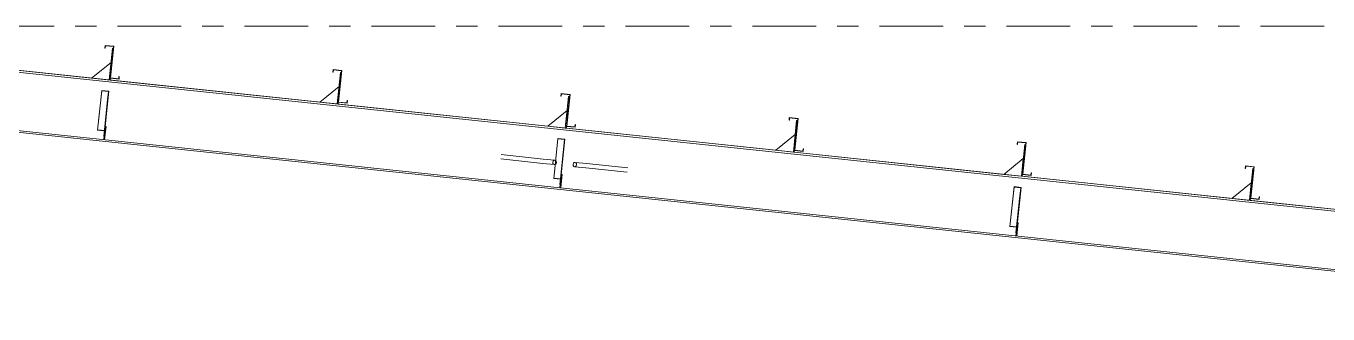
# Model space of a CAD drawing. Header units: millimetres. Extents: x -94 to 729, y -75 to 499.
# Drawn here: x 403.2 to 464.7, y 419.9 to 433.5 of the extents above; entities that cross this region are included whole.
import ezdxf

# ---------------------------------------------------------------- set-up
doc = ezdxf.new("R2010")
doc.units = ezdxf.units.MM
for name, pattern in [('XKITLINE00', [0]), ('XKITLINE02', [4, 2, -2]), ('XKITLINE03', [6, 3, -1, 1, -1])]:
    doc.linetypes.add(name, pattern=pattern)
doc.layers.add('Part', color=2, linetype='Continuous', lineweight=0)
doc.layers.add('S-grid', color=1, linetype='Continuous', lineweight=0)

# ---------------------------------------------------------------- blocks, each defined once
blk = doc.blocks.new('*A486')
at = {"layer": 'Part'}
blk.add_hatch(color=3, dxfattribs=at).paths.add_polyline_path([(406.757, 430.411), (406.76, 430.431), (407.091, 430.396), (407.049, 429.995), (407.032, 429.997), (407.072, 430.378)], flags=17)
blk = doc.blocks.new('*A521')
at = {"layer": 'Part'}
blk.add_hatch(color=3, dxfattribs=at).paths.add_polyline_path([(407.556, 430.976), (407.568, 431.085), (407.582, 431.084), (407.569, 430.959), (407.155, 431.003), (407.313, 432.497), (406.928, 432.537), (406.916, 432.428), (406.902, 432.429), (406.915, 432.554), (407.329, 432.51), (407.171, 431.017)], flags=17)
blk = doc.blocks.new('*A522')
at = {"layer": 'Part'}
blk.add_hatch(color=3, dxfattribs=at).paths.add_polyline_path([(407.556, 430.976), (407.568, 431.085), (407.582, 431.084), (407.569, 430.959), (407.155, 431.003), (407.313, 432.497), (406.928, 432.537), (406.916, 432.428), (406.902, 432.429), (406.915, 432.554), (407.329, 432.51), (407.171, 431.017)], flags=17)
blk = doc.blocks.new('*A525')
at = {"layer": 'Part'}
blk.add_hatch(color=3, dxfattribs=at).paths.add_polyline_path([(428.305, 428.139), (428.307, 428.159), (428.638, 428.124), (428.596, 427.722), (428.579, 427.724), (428.619, 428.105)], flags=17)
blk = doc.blocks.new('*A526')
at = {"layer": 'Part'}
blk.add_hatch(color=3, dxfattribs=at).paths.add_polyline_path([(449.852, 425.866), (449.854, 425.886), (450.185, 425.851), (450.143, 425.449), (450.126, 425.451), (450.167, 425.833)], flags=17)
blk = doc.blocks.new('*A536')
at = {"layer": 'Part'}
blk.add_hatch(color=3, dxfattribs=at).paths.add_polyline_path([(461.424, 425.294), (461.435, 425.404), (461.45, 425.402), (461.437, 425.278), (461.023, 425.321), (461.18, 426.815), (460.796, 426.855), (460.784, 426.746), (460.769, 426.747), (460.782, 426.872), (461.197, 426.828), (461.039, 425.335)], flags=17)
blk = doc.blocks.new('*A537')
at = {"layer": 'Part'}
blk.add_hatch(color=3, dxfattribs=at).paths.add_polyline_path([(461.424, 425.294), (461.435, 425.404), (461.45, 425.402), (461.437, 425.278), (461.023, 425.321), (461.18, 426.815), (460.796, 426.855), (460.784, 426.746), (460.769, 426.747), (460.782, 426.872), (461.197, 426.828), (461.039, 425.335)], flags=17)
blk = doc.blocks.new('*A538')
at = {"layer": 'Part'}
blk.add_hatch(color=3, dxfattribs=at).paths.add_polyline_path([(450.65, 426.431), (450.662, 426.54), (450.677, 426.538), (450.664, 426.414), (450.249, 426.458), (450.407, 427.951), (450.022, 427.992), (450.011, 427.882), (449.996, 427.884), (450.009, 428.008), (450.423, 427.964), (450.266, 426.471)], flags=17)
blk = doc.blocks.new('*A539')
at = {"layer": 'Part'}
blk.add_hatch(color=3, dxfattribs=at).paths.add_polyline_path([(450.65, 426.431), (450.662, 426.54), (450.677, 426.538), (450.664, 426.414), (450.249, 426.458), (450.407, 427.951), (450.022, 427.992), (450.011, 427.882), (449.996, 427.884), (450.009, 428.008), (450.423, 427.964), (450.266, 426.471)], flags=17)
blk = doc.blocks.new('*A540')
at = {"layer": 'Part'}
blk.add_hatch(color=3, dxfattribs=at).paths.add_polyline_path([(439.877, 427.567), (439.888, 427.676), (439.903, 427.675), (439.89, 427.55), (439.476, 427.594), (439.633, 429.087), (439.249, 429.128), (439.237, 429.019), (439.222, 429.02), (439.235, 429.145), (439.65, 429.101), (439.492, 427.607)], flags=17)
blk = doc.blocks.new('*A541')
at = {"layer": 'Part'}
blk.add_hatch(color=3, dxfattribs=at).paths.add_polyline_path([(439.877, 427.567), (439.888, 427.676), (439.903, 427.675), (439.89, 427.55), (439.476, 427.594), (439.633, 429.087), (439.249, 429.128), (439.237, 429.019), (439.222, 429.02), (439.235, 429.145), (439.65, 429.101), (439.492, 427.607)], flags=17)
blk = doc.blocks.new('*A542')
at = {"layer": 'Part'}
blk.add_hatch(color=3, dxfattribs=at).paths.add_polyline_path([(429.103, 428.703), (429.115, 428.813), (429.13, 428.811), (429.117, 428.687), (428.702, 428.73), (428.86, 430.224), (428.475, 430.264), (428.464, 430.155), (428.449, 430.157), (428.462, 430.281), (428.876, 430.237), (428.719, 428.744)], flags=17)
blk = doc.blocks.new('*A543')
at = {"layer": 'Part'}
blk.add_hatch(color=3, dxfattribs=at).paths.add_polyline_path([(429.103, 428.703), (429.115, 428.813), (429.13, 428.811), (429.117, 428.687), (428.702, 428.73), (428.86, 430.224), (428.475, 430.264), (428.464, 430.155), (428.449, 430.157), (428.462, 430.281), (428.876, 430.237), (428.719, 428.744)], flags=17)
blk = doc.blocks.new('*A544')
at = {"layer": 'Part'}
blk.add_hatch(color=3, dxfattribs=at).paths.add_polyline_path([(418.33, 429.84), (418.341, 429.949), (418.356, 429.947), (418.343, 429.823), (417.929, 429.867), (418.086, 431.36), (417.702, 431.401), (417.69, 431.291), (417.675, 431.293), (417.688, 431.417), (418.103, 431.374), (417.945, 429.88)], flags=17)
blk = doc.blocks.new('*A545')
at = {"layer": 'Part'}
blk.add_hatch(color=3, dxfattribs=at).paths.add_polyline_path([(418.33, 429.84), (418.341, 429.949), (418.356, 429.947), (418.343, 429.823), (417.929, 429.867), (418.086, 431.36), (417.702, 431.401), (417.69, 431.291), (417.675, 431.293), (417.688, 431.417), (418.103, 431.374), (417.945, 429.88)], flags=17)
blk = doc.blocks.new('*A1759')
at = {"layer": 'S-grid', "color": 1, "linetype": 'XKITLINE03', "lineweight": 0}
blk.add_line((-54.497, 433.467), (464.656, 433.467), dxfattribs=at)
blk = doc.blocks.new('*A2106')
at = {"layer": 'Part', "color": 7, "linetype": 'XKITLINE02', "lineweight": 0}
for p, q in [((385.061, 430.317), (385.061, 433.041)), ((385.061, 433.041), (386.012, 433.041)), ((386.029, 433.055), (386.012, 433.041)), ((386.029, 433.055), (386.13, 433.137)), ((386.842, 433.062), (386.13, 433.137)), ((386.13, 433.137), (386.13, 433.137)), ((396.373, 432.057), (395.503, 432.148)), ((407.146, 430.92), (406.276, 431.012)), ((386.536, 430.161), (386.205, 430.196)), ((386.546, 430.252), (386.214, 430.287)), ((417.92, 429.784), (417.05, 429.876)), ((428.693, 428.648), (427.823, 428.739)), ((439.467, 427.511), (438.597, 427.603)), ((450.241, 426.375), (449.37, 426.467)), ((461.014, 425.239), (460.144, 425.33)), ((471.788, 424.102), (470.918, 424.194)), ((482.561, 422.966), (481.691, 423.058)), ((484.22, 422.791), (483.101, 422.909)), ((484.344, 422.778), (484.038, 419.877))]:
    blk.add_line(p, q, dxfattribs=at)
at = {"layer": 'Part', "color": 2, "linetype": 'XKITLINE00', "lineweight": 0}
for p, q in [((386.029, 433.055), (386.13, 433.137)), ((484.334, 422.687), (386.029, 433.055)), ((386.13, 433.137), (484.344, 422.778)), ((395.503, 432.148), (386.842, 433.062)), ((406.276, 431.012), (396.373, 432.057)), ((417.05, 429.876), (407.146, 430.92)), ((386.214, 430.287), (385.061, 430.409)), ((386.205, 430.196), (385.061, 430.317)), ((484.038, 419.877), (386.536, 430.161)), ((484.048, 419.968), (386.546, 430.252)), ((427.823, 428.739), (417.92, 429.784)), ((438.597, 427.603), (428.693, 428.648)), ((449.37, 426.467), (439.467, 427.511)), ((460.144, 425.33), (450.241, 426.375)), ((470.918, 424.194), (461.014, 425.239)), ((481.691, 423.058), (471.788, 424.102)), ((483.101, 422.909), (482.561, 422.966)), ((484.344, 422.778), (484.22, 422.791))]:
    blk.add_line(p, q, dxfattribs=at)
blk = doc.blocks.new('*A2184')
at = {"layer": 'Part', "color": 7, "linetype": 'XKITLINE02', "lineweight": 0}
for p, q in [((406.915, 428.732), (406.85, 428.111)), ((406.891, 428.107), (406.957, 428.728)), ((406.957, 428.728), (406.915, 428.732)), ((406.85, 428.111), (406.891, 428.107)), ((406.863, 428.235), (406.904, 428.231))]:
    blk.add_line(p, q, dxfattribs=at)
blk = doc.blocks.new('*A2185')
at = {"layer": 'Part', "color": 2, "linetype": 'XKITLINE00', "lineweight": 0}
for p, q in [((406.757, 430.411), (406.561, 428.55)), ((406.757, 430.411), (406.76, 430.431)), ((407.072, 430.378), (406.757, 430.411)), ((406.76, 430.431), (407.091, 430.396)), ((407.032, 429.997), (406.849, 428.257)), ((407.091, 430.396), (406.887, 428.461)), ((407.032, 429.997), (407.072, 430.378)), ((407.049, 429.995), (407.032, 429.997)), ((406.561, 428.55), (406.876, 428.517)), ((406.849, 428.257), (406.865, 428.255))]:
    blk.add_line(p, q, dxfattribs=at)
at = {"layer": 'Part', "color": 7, "linetype": 'XKITLINE02', "lineweight": 0}
for p, q in [((406.563, 428.564), (406.894, 428.529)), ((406.887, 428.461), (406.865, 428.255))]:
    blk.add_line(p, q, dxfattribs=at)
blk = doc.blocks.new('*A2186')
at = {"layer": 'Part', "color": 2, "linetype": 'XKITLINE00', "lineweight": 0}
for p, q in [((406.276, 431.012), (407.192, 431.753)), ((407.105, 430.925), (406.276, 431.012))]:
    blk.add_line(p, q, dxfattribs=at)
at = {"layer": 'Part', "color": 7, "linetype": 'XKITLINE02', "lineweight": 0}
blk.add_line((407.105, 430.925), (407.192, 431.753), dxfattribs=at)
blk = doc.blocks.new('*A2189')
at = {"layer": 'Part', "color": 7, "linetype": 'XKITLINE02', "lineweight": 0}
for p, q in [((406.887, 428.461), (406.915, 428.732)), ((406.891, 428.107), (406.85, 428.111)), ((406.863, 428.235), (406.904, 428.231))]:
    blk.add_line(p, q, dxfattribs=at)
at = {"layer": 'Part', "color": 2, "linetype": 'XKITLINE00', "lineweight": 0}
for p, q in [((406.957, 428.728), (406.891, 428.107)), ((406.915, 428.732), (406.957, 428.728)), ((406.85, 428.111), (406.887, 428.461))]:
    blk.add_line(p, q, dxfattribs=at)
blk = doc.blocks.new('*A2190')
at = {"layer": 'Part', "color": 7, "linetype": 'XKITLINE02', "lineweight": 0}
for p, q in [((406.76, 430.431), (406.561, 428.55)), ((407.072, 430.378), (406.849, 428.257)), ((406.865, 428.255), (407.091, 430.396)), ((406.561, 428.55), (406.876, 428.517)), ((406.563, 428.564), (406.894, 428.529)), ((406.849, 428.257), (406.865, 428.255))]:
    blk.add_line(p, q, dxfattribs=at)
blk = doc.blocks.new('*A2191')
at = {"layer": 'Part', "color": 2, "linetype": 'XKITLINE00', "lineweight": 0}
for p, q in [((407.262, 432.416), (407.105, 430.925)), ((407.304, 432.412), (407.262, 432.416)), ((407.146, 430.92), (407.105, 430.925)), ((407.155, 431.003), (407.146, 430.92))]:
    blk.add_line(p, q, dxfattribs=at)
at = {"layer": 'Part', "color": 7, "linetype": 'XKITLINE02', "lineweight": 0}
blk.add_line((407.155, 431.003), (407.304, 432.412), dxfattribs=at)
blk = doc.blocks.new('*A2294')
at = {"layer": 'Part', "color": 2, "linetype": 'XKITLINE00', "lineweight": 0}
for p, q in [((406.902, 432.429), (406.915, 432.554)), ((406.916, 432.428), (406.902, 432.429)), ((406.915, 432.554), (407.329, 432.51)), ((406.928, 432.537), (406.916, 432.428)), ((407.313, 432.497), (406.928, 432.537)), ((407.155, 431.003), (407.313, 432.497)), ((407.329, 432.51), (407.171, 431.017)), ((407.569, 430.959), (407.155, 431.003)), ((407.171, 431.017), (407.556, 430.976)), ((407.556, 430.976), (407.568, 431.085)), ((407.568, 431.085), (407.582, 431.084)), ((407.582, 431.084), (407.569, 430.959))]:
    blk.add_line(p, q, dxfattribs=at)
blk = doc.blocks.new('*A2295')
at = {"layer": 'Part', "color": 2, "linetype": 'XKITLINE00', "lineweight": 0}
for p, q in [((406.902, 432.429), (406.915, 432.554)), ((406.916, 432.428), (406.902, 432.429)), ((406.915, 432.554), (407.329, 432.51)), ((406.928, 432.537), (406.916, 432.428)), ((407.313, 432.497), (406.928, 432.537)), ((407.155, 431.003), (407.313, 432.497)), ((407.329, 432.51), (407.171, 431.017)), ((407.569, 430.959), (407.155, 431.003)), ((407.171, 431.017), (407.556, 430.976)), ((407.556, 430.976), (407.568, 431.085)), ((407.568, 431.085), (407.582, 431.084)), ((407.582, 431.084), (407.569, 430.959))]:
    blk.add_line(p, q, dxfattribs=at)
blk = doc.blocks.new('*A2307')
at = {"layer": 'Part', "color": 2, "linetype": 'XKITLINE00', "lineweight": 0}
for p, q in [((418.036, 431.28), (417.878, 429.788)), ((418.077, 431.276), (418.036, 431.28)), ((417.92, 429.784), (417.878, 429.788)), ((417.929, 429.867), (417.92, 429.784))]:
    blk.add_line(p, q, dxfattribs=at)
at = {"layer": 'Part', "color": 7, "linetype": 'XKITLINE02', "lineweight": 0}
blk.add_line((417.929, 429.867), (418.077, 431.276), dxfattribs=at)
blk = doc.blocks.new('*A2308')
at = {"layer": 'Part', "color": 2, "linetype": 'XKITLINE00', "lineweight": 0}
for p, q in [((417.05, 429.876), (417.966, 430.617)), ((417.878, 429.788), (417.05, 429.876))]:
    blk.add_line(p, q, dxfattribs=at)
at = {"layer": 'Part', "color": 7, "linetype": 'XKITLINE02', "lineweight": 0}
blk.add_line((417.878, 429.788), (417.966, 430.617), dxfattribs=at)
blk = doc.blocks.new('*A2309')
at = {"layer": 'Part', "color": 2, "linetype": 'XKITLINE00', "lineweight": 0}
for p, q in [((428.305, 428.139), (428.108, 426.277)), ((428.305, 428.139), (428.307, 428.159)), ((428.619, 428.105), (428.305, 428.139)), ((428.307, 428.159), (428.638, 428.124)), ((428.638, 428.124), (428.434, 426.188)), ((428.579, 427.724), (428.619, 428.105)), ((428.579, 427.724), (428.396, 425.984)), ((428.596, 427.722), (428.579, 427.724)), ((428.108, 426.277), (428.423, 426.244)), ((428.396, 425.984), (428.412, 425.982))]:
    blk.add_line(p, q, dxfattribs=at)
at = {"layer": 'Part', "color": 7, "linetype": 'XKITLINE02', "lineweight": 0}
for p, q in [((428.11, 426.291), (428.441, 426.256)), ((428.434, 426.188), (428.412, 425.982))]:
    blk.add_line(p, q, dxfattribs=at)
blk = doc.blocks.new('*A2310')
at = {"layer": 'Part', "color": 7, "linetype": 'XKITLINE02', "lineweight": 0}
for p, q in [((428.463, 426.46), (428.397, 425.838)), ((428.439, 425.834), (428.504, 426.455)), ((428.504, 426.455), (428.463, 426.46)), ((428.397, 425.838), (428.439, 425.834)), ((428.41, 425.962), (428.452, 425.958))]:
    blk.add_line(p, q, dxfattribs=at)
blk = doc.blocks.new('*A2311')
at = {"layer": 'Part', "color": 2, "linetype": 'XKITLINE00', "lineweight": 0}
for p, q in [((428.809, 430.144), (428.652, 428.652)), ((428.851, 430.139), (428.809, 430.144)), ((428.702, 428.73), (428.693, 428.648)), ((428.693, 428.648), (428.652, 428.652))]:
    blk.add_line(p, q, dxfattribs=at)
at = {"layer": 'Part', "color": 7, "linetype": 'XKITLINE02', "lineweight": 0}
blk.add_line((428.702, 428.73), (428.851, 430.139), dxfattribs=at)
blk = doc.blocks.new('*A2312')
at = {"layer": 'Part', "color": 2, "linetype": 'XKITLINE00', "lineweight": 0}
for p, q in [((427.823, 428.739), (428.739, 429.481)), ((428.652, 428.652), (427.823, 428.739))]:
    blk.add_line(p, q, dxfattribs=at)
at = {"layer": 'Part', "color": 7, "linetype": 'XKITLINE02', "lineweight": 0}
blk.add_line((428.652, 428.652), (428.739, 429.481), dxfattribs=at)
blk = doc.blocks.new('*A2313')
at = {"layer": 'Part', "color": 7, "linetype": 'XKITLINE02', "lineweight": 0}
for p, q in [((428.434, 426.188), (428.463, 426.46)), ((428.439, 425.834), (428.397, 425.838)), ((428.41, 425.962), (428.452, 425.958))]:
    blk.add_line(p, q, dxfattribs=at)
at = {"layer": 'Part', "color": 2, "linetype": 'XKITLINE00', "lineweight": 0}
for p, q in [((428.504, 426.455), (428.439, 425.834)), ((428.463, 426.46), (428.504, 426.455)), ((428.397, 425.838), (428.434, 426.188))]:
    blk.add_line(p, q, dxfattribs=at)
blk = doc.blocks.new('*A2314')
at = {"layer": 'Part', "color": 7, "linetype": 'XKITLINE02', "lineweight": 0}
for p, q in [((428.307, 428.159), (428.108, 426.277)), ((428.619, 428.105), (428.396, 425.984)), ((428.412, 425.982), (428.638, 428.124)), ((428.108, 426.277), (428.423, 426.244)), ((428.11, 426.291), (428.441, 426.256)), ((428.396, 425.984), (428.412, 425.982))]:
    blk.add_line(p, q, dxfattribs=at)
blk = doc.blocks.new('*A2315')
at = {"layer": 'Part', "color": 2, "linetype": 'XKITLINE00', "lineweight": 0}
for p, q in [((439.583, 429.007), (439.426, 427.516)), ((439.624, 429.003), (439.583, 429.007)), ((439.467, 427.511), (439.426, 427.516)), ((439.476, 427.594), (439.467, 427.511))]:
    blk.add_line(p, q, dxfattribs=at)
at = {"layer": 'Part', "color": 7, "linetype": 'XKITLINE02', "lineweight": 0}
blk.add_line((439.476, 427.594), (439.624, 429.003), dxfattribs=at)
blk = doc.blocks.new('*A2316')
at = {"layer": 'Part', "color": 2, "linetype": 'XKITLINE00', "lineweight": 0}
for p, q in [((438.597, 427.603), (439.513, 428.344)), ((439.426, 427.516), (438.597, 427.603))]:
    blk.add_line(p, q, dxfattribs=at)
at = {"layer": 'Part', "color": 7, "linetype": 'XKITLINE02', "lineweight": 0}
blk.add_line((439.426, 427.516), (439.513, 428.344), dxfattribs=at)
blk = doc.blocks.new('*A2317')
at = {"layer": 'Part', "color": 2, "linetype": 'XKITLINE00', "lineweight": 0}
for p, q in [((450.356, 427.871), (450.199, 426.379)), ((450.398, 427.867), (450.356, 427.871)), ((450.241, 426.375), (450.199, 426.379)), ((450.249, 426.458), (450.241, 426.375))]:
    blk.add_line(p, q, dxfattribs=at)
at = {"layer": 'Part', "color": 7, "linetype": 'XKITLINE02', "lineweight": 0}
blk.add_line((450.249, 426.458), (450.398, 427.867), dxfattribs=at)
blk = doc.blocks.new('*A2318')
at = {"layer": 'Part', "color": 2, "linetype": 'XKITLINE00', "lineweight": 0}
for p, q in [((449.37, 426.467), (450.287, 427.208)), ((450.199, 426.379), (449.37, 426.467))]:
    blk.add_line(p, q, dxfattribs=at)
at = {"layer": 'Part', "color": 7, "linetype": 'XKITLINE02', "lineweight": 0}
blk.add_line((450.199, 426.379), (450.287, 427.208), dxfattribs=at)
blk = doc.blocks.new('*A2319')
at = {"layer": 'Part', "color": 2, "linetype": 'XKITLINE00', "lineweight": 0}
for p, q in [((449.852, 425.866), (449.655, 424.005)), ((449.852, 425.866), (449.854, 425.886)), ((450.167, 425.833), (449.852, 425.866)), ((449.854, 425.886), (450.185, 425.851)), ((450.185, 425.851), (449.981, 423.915)), ((450.126, 425.451), (450.167, 425.833)), ((450.126, 425.451), (449.943, 423.711)), ((450.143, 425.449), (450.126, 425.451)), ((449.655, 424.005), (449.97, 423.971)), ((449.943, 423.711), (449.959, 423.71))]:
    blk.add_line(p, q, dxfattribs=at)
at = {"layer": 'Part', "color": 7, "linetype": 'XKITLINE02', "lineweight": 0}
for p, q in [((449.657, 424.018), (449.988, 423.983)), ((449.981, 423.915), (449.959, 423.71))]:
    blk.add_line(p, q, dxfattribs=at)
blk = doc.blocks.new('*A2320')
at = {"layer": 'Part', "color": 7, "linetype": 'XKITLINE02', "lineweight": 0}
for p, q in [((449.854, 425.886), (449.655, 424.005)), ((450.167, 425.833), (449.943, 423.711)), ((449.959, 423.71), (450.185, 425.851)), ((449.655, 424.005), (449.97, 423.971)), ((449.657, 424.018), (449.988, 423.983)), ((449.943, 423.711), (449.959, 423.71))]:
    blk.add_line(p, q, dxfattribs=at)
blk = doc.blocks.new('*A2321')
at = {"layer": 'Part', "color": 7, "linetype": 'XKITLINE02', "lineweight": 0}
for p, q in [((450.01, 424.187), (449.944, 423.565)), ((449.986, 423.561), (450.051, 424.183)), ((450.051, 424.183), (450.01, 424.187)), ((449.944, 423.565), (449.986, 423.561)), ((449.957, 423.69), (449.999, 423.685))]:
    blk.add_line(p, q, dxfattribs=at)
blk = doc.blocks.new('*A2322')
at = {"layer": 'Part', "color": 2, "linetype": 'XKITLINE00', "lineweight": 0}
for p, q in [((449.944, 423.565), (449.981, 423.915)), ((450.051, 424.183), (449.986, 423.561)), ((450.01, 424.187), (450.051, 424.183))]:
    blk.add_line(p, q, dxfattribs=at)
at = {"layer": 'Part', "color": 7, "linetype": 'XKITLINE02', "lineweight": 0}
for p, q in [((449.981, 423.915), (450.01, 424.187)), ((449.986, 423.561), (449.944, 423.565)), ((449.957, 423.69), (449.999, 423.685))]:
    blk.add_line(p, q, dxfattribs=at)
blk = doc.blocks.new('*A2327')
at = {"layer": 'Part', "color": 2, "linetype": 'XKITLINE00', "lineweight": 0}
for p, q in [((460.144, 425.33), (461.06, 426.072)), ((460.973, 425.243), (460.144, 425.33))]:
    blk.add_line(p, q, dxfattribs=at)
at = {"layer": 'Part', "color": 7, "linetype": 'XKITLINE02', "lineweight": 0}
blk.add_line((460.973, 425.243), (461.06, 426.072), dxfattribs=at)
blk = doc.blocks.new('*A2328')
at = {"layer": 'Part', "color": 2, "linetype": 'XKITLINE00', "lineweight": 0}
for p, q in [((461.13, 426.735), (460.973, 425.243)), ((461.171, 426.73), (461.13, 426.735)), ((461.014, 425.239), (460.973, 425.243)), ((461.023, 425.321), (461.014, 425.239))]:
    blk.add_line(p, q, dxfattribs=at)
at = {"layer": 'Part', "color": 7, "linetype": 'XKITLINE02', "lineweight": 0}
blk.add_line((461.023, 425.321), (461.171, 426.73), dxfattribs=at)
blk = doc.blocks.new('*A2343')
at = {"layer": 'Part', "color": 2, "linetype": 'XKITLINE00', "lineweight": 0}
for p, q in [((429.035, 426.988), (429.018, 426.937)), ((429.018, 426.937), (429.024, 426.884)), ((429.024, 426.884), (429.052, 426.843)), ((429.071, 427.023), (429.035, 426.988)), ((429.115, 427.032), (429.071, 427.023)), ((429.648, 426.976), (429.115, 427.032)), ((429.157, 427.013), (429.115, 427.032)), ((429.138, 426.834), (429.173, 426.869)), ((429.184, 426.972), (429.157, 427.013)), ((429.173, 426.869), (429.19, 426.919)), ((429.19, 426.919), (429.184, 426.972)), ((429.052, 426.843), (429.093, 426.825)), ((429.093, 426.825), (429.138, 426.834)), ((429.626, 426.769), (429.093, 426.825))]:
    blk.add_line(p, q, dxfattribs=at)
at = {"layer": 'Part', "color": 7, "linetype": 'XKITLINE02', "lineweight": 0}
for p, q in [((431.603, 426.77), (429.648, 426.976)), ((431.581, 426.562), (429.626, 426.769))]:
    blk.add_line(p, q, dxfattribs=at)
blk = doc.blocks.new('*A2344')
at = {"layer": 'Part', "color": 7, "linetype": 'XKITLINE02', "lineweight": 0}
for p, q in [((427.593, 426.983), (425.588, 427.195)), ((427.615, 427.19), (425.61, 427.402)), ((428.18, 426.935), (428.178, 426.935)), ((428.18, 426.935), (428.215, 426.97)), ((428.198, 427.115), (428.197, 427.115)), ((428.226, 427.073), (428.198, 427.115)), ((428.215, 426.97), (428.232, 427.02)), ((428.232, 427.02), (428.226, 427.073))]:
    blk.add_line(p, q, dxfattribs=at)
at = {"layer": 'Part', "color": 2, "linetype": 'XKITLINE00', "lineweight": 0}
for p, q in [((428.135, 426.926), (427.593, 426.983)), ((428.157, 427.133), (427.615, 427.19)), ((428.078, 427.089), (428.061, 427.038)), ((428.061, 427.038), (428.067, 426.985)), ((428.067, 426.985), (428.094, 426.944)), ((428.113, 427.124), (428.078, 427.089)), ((428.094, 426.944), (428.135, 426.926)), ((428.157, 427.133), (428.113, 427.124)), ((428.178, 426.935), (428.135, 426.926)), ((428.197, 427.115), (428.157, 427.133))]:
    blk.add_line(p, q, dxfattribs=at)
blk = doc.blocks.new('*A2349')
at = {"layer": 'Part', "color": 2, "linetype": 'XKITLINE00', "lineweight": 0}
for p, q in [((460.769, 426.747), (460.782, 426.872)), ((460.782, 426.872), (461.197, 426.828)), ((460.796, 426.855), (460.784, 426.746)), ((461.18, 426.815), (460.796, 426.855)), ((460.784, 426.746), (460.769, 426.747)), ((461.023, 425.321), (461.18, 426.815)), ((461.197, 426.828), (461.039, 425.335)), ((461.437, 425.278), (461.023, 425.321)), ((461.039, 425.335), (461.424, 425.294)), ((461.424, 425.294), (461.435, 425.404)), ((461.435, 425.404), (461.45, 425.402)), ((461.45, 425.402), (461.437, 425.278))]:
    blk.add_line(p, q, dxfattribs=at)
blk = doc.blocks.new('*A2350')
at = {"layer": 'Part', "color": 2, "linetype": 'XKITLINE00', "lineweight": 0}
for p, q in [((460.769, 426.747), (460.782, 426.872)), ((460.782, 426.872), (461.197, 426.828)), ((460.796, 426.855), (460.784, 426.746)), ((461.18, 426.815), (460.796, 426.855)), ((460.784, 426.746), (460.769, 426.747)), ((461.023, 425.321), (461.18, 426.815)), ((461.197, 426.828), (461.039, 425.335)), ((461.437, 425.278), (461.023, 425.321)), ((461.039, 425.335), (461.424, 425.294)), ((461.424, 425.294), (461.435, 425.404)), ((461.435, 425.404), (461.45, 425.402)), ((461.45, 425.402), (461.437, 425.278))]:
    blk.add_line(p, q, dxfattribs=at)
blk = doc.blocks.new('*A2351')
at = {"layer": 'Part', "color": 2, "linetype": 'XKITLINE00', "lineweight": 0}
for p, q in [((449.996, 427.884), (450.009, 428.008)), ((450.011, 427.882), (449.996, 427.884)), ((450.009, 428.008), (450.423, 427.964)), ((450.022, 427.992), (450.011, 427.882)), ((450.407, 427.951), (450.022, 427.992)), ((450.249, 426.458), (450.407, 427.951)), ((450.423, 427.964), (450.266, 426.471)), ((450.664, 426.414), (450.249, 426.458)), ((450.266, 426.471), (450.65, 426.431)), ((450.65, 426.431), (450.662, 426.54)), ((450.662, 426.54), (450.677, 426.538)), ((450.677, 426.538), (450.664, 426.414))]:
    blk.add_line(p, q, dxfattribs=at)
blk = doc.blocks.new('*A2352')
at = {"layer": 'Part', "color": 2, "linetype": 'XKITLINE00', "lineweight": 0}
for p, q in [((449.996, 427.884), (450.009, 428.008)), ((450.011, 427.882), (449.996, 427.884)), ((450.009, 428.008), (450.423, 427.964)), ((450.022, 427.992), (450.011, 427.882)), ((450.407, 427.951), (450.022, 427.992)), ((450.249, 426.458), (450.407, 427.951)), ((450.423, 427.964), (450.266, 426.471)), ((450.664, 426.414), (450.249, 426.458)), ((450.266, 426.471), (450.65, 426.431)), ((450.65, 426.431), (450.662, 426.54)), ((450.662, 426.54), (450.677, 426.538)), ((450.677, 426.538), (450.664, 426.414))]:
    blk.add_line(p, q, dxfattribs=at)
blk = doc.blocks.new('*A2353')
at = {"layer": 'Part', "color": 2, "linetype": 'XKITLINE00', "lineweight": 0}
for p, q in [((439.222, 429.02), (439.235, 429.145)), ((439.237, 429.019), (439.222, 429.02)), ((439.235, 429.145), (439.65, 429.101)), ((439.249, 429.128), (439.237, 429.019)), ((439.633, 429.087), (439.249, 429.128)), ((439.476, 427.594), (439.633, 429.087)), ((439.65, 429.101), (439.492, 427.607)), ((439.89, 427.55), (439.476, 427.594)), ((439.492, 427.607), (439.877, 427.567)), ((439.877, 427.567), (439.888, 427.676)), ((439.888, 427.676), (439.903, 427.675)), ((439.903, 427.675), (439.89, 427.55))]:
    blk.add_line(p, q, dxfattribs=at)
blk = doc.blocks.new('*A2354')
at = {"layer": 'Part', "color": 2, "linetype": 'XKITLINE00', "lineweight": 0}
for p, q in [((439.222, 429.02), (439.235, 429.145)), ((439.237, 429.019), (439.222, 429.02)), ((439.235, 429.145), (439.65, 429.101)), ((439.249, 429.128), (439.237, 429.019)), ((439.633, 429.087), (439.249, 429.128)), ((439.476, 427.594), (439.633, 429.087)), ((439.65, 429.101), (439.492, 427.607)), ((439.89, 427.55), (439.476, 427.594)), ((439.492, 427.607), (439.877, 427.567)), ((439.877, 427.567), (439.888, 427.676)), ((439.888, 427.676), (439.903, 427.675)), ((439.903, 427.675), (439.89, 427.55))]:
    blk.add_line(p, q, dxfattribs=at)
blk = doc.blocks.new('*A2355')
at = {"layer": 'Part', "color": 2, "linetype": 'XKITLINE00', "lineweight": 0}
for p, q in [((428.449, 430.157), (428.462, 430.281)), ((428.464, 430.155), (428.449, 430.157)), ((428.462, 430.281), (428.876, 430.237)), ((428.475, 430.264), (428.464, 430.155)), ((428.86, 430.224), (428.475, 430.264)), ((428.702, 428.73), (428.86, 430.224)), ((428.876, 430.237), (428.719, 428.744)), ((429.117, 428.687), (428.702, 428.73)), ((428.719, 428.744), (429.103, 428.703)), ((429.103, 428.703), (429.115, 428.813)), ((429.115, 428.813), (429.13, 428.811)), ((429.13, 428.811), (429.117, 428.687))]:
    blk.add_line(p, q, dxfattribs=at)
blk = doc.blocks.new('*A2356')
at = {"layer": 'Part', "color": 2, "linetype": 'XKITLINE00', "lineweight": 0}
for p, q in [((428.449, 430.157), (428.462, 430.281)), ((428.464, 430.155), (428.449, 430.157)), ((428.462, 430.281), (428.876, 430.237)), ((428.475, 430.264), (428.464, 430.155)), ((428.86, 430.224), (428.475, 430.264)), ((428.702, 428.73), (428.86, 430.224)), ((428.876, 430.237), (428.719, 428.744)), ((429.117, 428.687), (428.702, 428.73)), ((428.719, 428.744), (429.103, 428.703)), ((429.103, 428.703), (429.115, 428.813)), ((429.115, 428.813), (429.13, 428.811)), ((429.13, 428.811), (429.117, 428.687))]:
    blk.add_line(p, q, dxfattribs=at)
blk = doc.blocks.new('*A2357')
at = {"layer": 'Part', "color": 2, "linetype": 'XKITLINE00', "lineweight": 0}
for p, q in [((417.675, 431.293), (417.688, 431.417)), ((417.69, 431.291), (417.675, 431.293)), ((417.688, 431.417), (418.103, 431.374)), ((417.702, 431.401), (417.69, 431.291)), ((418.086, 431.36), (417.702, 431.401)), ((417.929, 429.867), (418.086, 431.36)), ((418.103, 431.374), (417.945, 429.88)), ((418.33, 429.84), (418.341, 429.949)), ((418.341, 429.949), (418.356, 429.947)), ((418.356, 429.947), (418.343, 429.823)), ((418.343, 429.823), (417.929, 429.867)), ((417.945, 429.88), (418.33, 429.84))]:
    blk.add_line(p, q, dxfattribs=at)
blk = doc.blocks.new('*A2358')
at = {"layer": 'Part', "color": 2, "linetype": 'XKITLINE00', "lineweight": 0}
for p, q in [((417.675, 431.293), (417.688, 431.417)), ((417.69, 431.291), (417.675, 431.293)), ((417.688, 431.417), (418.103, 431.374)), ((417.702, 431.401), (417.69, 431.291)), ((418.086, 431.36), (417.702, 431.401)), ((417.929, 429.867), (418.086, 431.36)), ((418.103, 431.374), (417.945, 429.88)), ((418.33, 429.84), (418.341, 429.949)), ((418.341, 429.949), (418.356, 429.947)), ((418.356, 429.947), (418.343, 429.823)), ((418.343, 429.823), (417.929, 429.867)), ((417.945, 429.88), (418.33, 429.84))]:
    blk.add_line(p, q, dxfattribs=at)

msp = doc.modelspace()

# ---------------------------------------------------------------- block references
at = {"lineweight": 0}
for name in ['*A1759', '*A2106', '*A521', '*A522', '*A2294', '*A2295', '*A2191', '*A2186', '*A544', '*A545', '*A2357', '*A2358', '*A2307', '*A2308', '*A2185', '*A2190', '*A486', '*A542', '*A543', '*A2355', '*A2356', '*A2311', '*A2312', '*A2184', '*A2189', '*A540', '*A541', '*A2353', '*A2354', '*A2315', '*A2309', '*A2314', '*A525', '*A2316', '*A538', '*A539', '*A2351', '*A2352', '*A2317', '*A2344', '*A2343', '*A2318', '*A536', '*A537', '*A2349', '*A2350', '*A2310', '*A2313', '*A2328', '*A2319', '*A2320', '*A526', '*A2327', '*A2321', '*A2322']:
    msp.add_blockref(name, (0, 0), dxfattribs=at)

doc.saveas('drawing.dxf')
